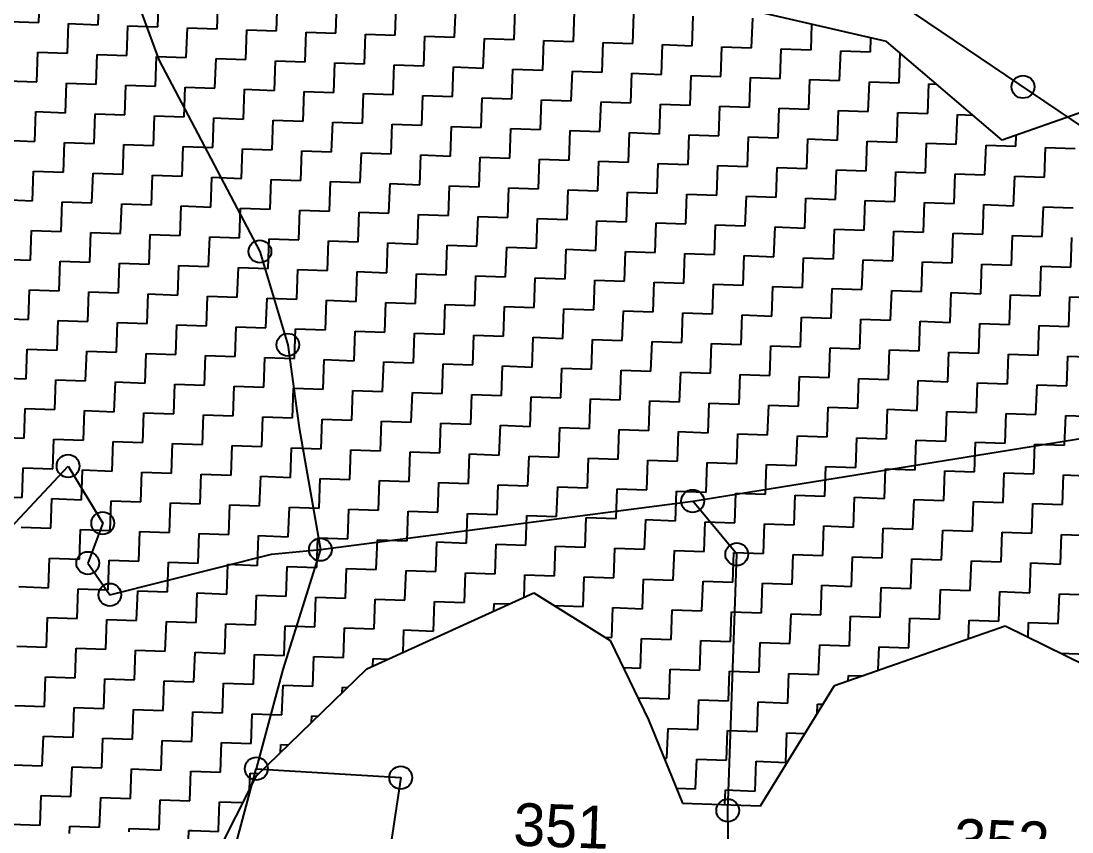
# Model space of a CAD drawing. Header units: metres. Extents: x 287345 to 291891, y 1993918 to 1999987.
# Drawn here: x 289796.9 to 290152.8, y 1997650.3 to 1997924.9 of the extents above; entities that cross this region are included whole.
import ezdxf
from ezdxf.enums import TextEntityAlignment as Align

# ---------------------------------------------------------------- set-up
doc = ezdxf.new("R2010")
doc.units = ezdxf.units.M
doc.header["$MEASUREMENT"] = 0
for name, color, linetype in [('POLY_HATCH', 12, 'Continuous'), ('POLY_PARCEL', 6, 'Continuous'), ('TEXT_PARCEL', 7, 'Continuous')]:
    doc.layers.add(name, color=color, linetype=linetype)
doc.styles.add('TEXT_MAP', font='')
doc.styles.get('TEXT_MAP').set_extended_font_data('Kruti Dev 050')

msp = doc.modelspace()

# ---------------------------------------------------------------- linework, layer by layer
for centre in [(290136.17, 1997902.63), (289877.81, 1997846.87), (289887.26, 1997815.27), (289812.86, 1997774.22), (290024.34, 1997762.34), (289824.59, 1997754.86), (289898.3, 1997745.9), (290039.27, 1997744.32), (289819.54, 1997741.33), (289827, 1997730.62), (289876.6, 1997671.71), (289925.5, 1997668.67), (290036.2, 1997657.57)]:
    msp.add_circle(centre, 3.85)
at = {"layer": 'POLY_HATCH', "linetype": 'Continuous'}
for p, q in [((289802.98, 1997924.4), (289803.34, 1997934.45)), ((289823.09, 1997923.69), (289823.45, 1997933.74)), ((289843.2, 1997922.98), (289843.56, 1997933.03)), ((289863.31, 1997922.26), (289863.66, 1997932.32)), ((289883.42, 1997921.55), (289883.77, 1997931.61)), ((289903.53, 1997920.84), (289903.88, 1997930.9)), ((289923.64, 1997920.13), (289923.99, 1997930.18)), ((289943.74, 1997919.42), (289944.1, 1997929.47)), ((289963.85, 1997918.71), (289964.21, 1997928.76)), ((289983.96, 1997917.99), (289984.32, 1997928.05)), ((290004.07, 1997917.28), (290004.43, 1997927.34)), ((289792.93, 1997924.75), (289802.98, 1997924.4)), ((289812.68, 1997913.99), (289813.04, 1997924.04)), ((289813.04, 1997924.04), (289823.09, 1997923.69)), ((290024.18, 1997916.57), (290024.54, 1997926.63)), ((290044.29, 1997915.86), (290044.65, 1997925.91)), ((290064.4, 1997915.15), (290064.7, 1997923.77)), ((289832.79, 1997913.28), (289833.15, 1997923.33)), ((289833.15, 1997923.33), (289843.2, 1997922.98)), ((289852.9, 1997912.57), (289853.25, 1997922.62)), ((289853.25, 1997922.62), (289863.31, 1997922.26)), ((289873.01, 1997911.85), (289873.36, 1997921.91)), ((289873.36, 1997921.91), (289883.42, 1997921.55)), ((289893.12, 1997911.14), (289893.47, 1997921.2)), ((289893.47, 1997921.2), (289903.53, 1997920.84)), ((289913.23, 1997910.43), (289913.58, 1997920.49)), ((289913.58, 1997920.49), (289923.64, 1997920.13)), ((289933.33, 1997909.72), (289933.69, 1997919.77)), ((289933.69, 1997919.77), (289943.74, 1997919.42)), ((289953.44, 1997909.01), (289953.8, 1997919.06)), ((289953.8, 1997919.06), (289963.85, 1997918.71)), ((289973.55, 1997908.3), (289973.91, 1997918.35)), ((289973.91, 1997918.35), (289983.96, 1997917.99)), ((289993.66, 1997907.58), (289994.02, 1997917.64)), ((289994.02, 1997917.64), (290004.07, 1997917.28)), ((290013.77, 1997906.87), (290014.13, 1997916.93)), ((290014.13, 1997916.93), (290024.18, 1997916.57)), ((290084.51, 1997914.44), (290084.68, 1997919.17)), ((289802.27, 1997904.29), (289802.63, 1997914.34)), ((289802.63, 1997914.34), (289812.68, 1997913.99)), ((289822.38, 1997903.58), (289822.74, 1997913.63)), ((289822.74, 1997913.63), (289832.79, 1997913.28)), ((289842.49, 1997902.87), (289842.84, 1997912.92)), ((289842.84, 1997912.92), (289852.9, 1997912.57)), ((290033.88, 1997906.16), (290034.24, 1997916.22)), ((290034.24, 1997916.22), (290044.29, 1997915.86)), ((290053.99, 1997905.45), (290054.34, 1997915.5)), ((290054.34, 1997915.5), (290064.4, 1997915.15)), ((290074.1, 1997904.74), (290074.45, 1997914.79)), ((290074.45, 1997914.79), (290084.51, 1997914.44)), ((290094.21, 1997904.03), (290094.56, 1997914.06)), ((289862.6, 1997902.16), (289862.95, 1997912.21)), ((289862.95, 1997912.21), (289873.01, 1997911.85)), ((289882.71, 1997901.44), (289883.06, 1997911.5)), ((289883.06, 1997911.5), (289893.12, 1997911.14)), ((289902.82, 1997900.73), (289903.17, 1997910.79)), ((289903.17, 1997910.79), (289913.23, 1997910.43)), ((289922.92, 1997900.02), (289923.28, 1997910.07)), ((289923.28, 1997910.07), (289933.33, 1997909.72)), ((289943.03, 1997899.31), (289943.39, 1997909.36)), ((289943.39, 1997909.36), (289953.44, 1997909.01)), ((289963.14, 1997898.6), (289963.5, 1997908.65)), ((289963.5, 1997908.65), (289973.55, 1997908.3)), ((289983.25, 1997897.89), (289983.61, 1997907.94)), ((289983.61, 1997907.94), (289993.66, 1997907.58)), ((290003.36, 1997897.17), (290003.72, 1997907.23)), ((290003.72, 1997907.23), (290013.77, 1997906.87)), ((290023.47, 1997896.46), (290023.83, 1997906.52)), ((290023.83, 1997906.52), (290033.88, 1997906.16)), ((290043.58, 1997895.75), (290043.93, 1997905.81)), ((290043.93, 1997905.81), (290053.99, 1997905.45)), ((289792.22, 1997904.65), (289802.27, 1997904.29)), ((289811.97, 1997893.88), (289812.33, 1997903.93)), ((289812.33, 1997903.93), (289822.38, 1997903.58)), ((289832.08, 1997893.17), (289832.43, 1997903.22)), ((289832.43, 1997903.22), (289842.49, 1997902.87)), ((289852.19, 1997892.46), (289852.54, 1997902.51)), ((289852.54, 1997902.51), (289862.6, 1997902.16)), ((290063.69, 1997895.04), (290064.04, 1997905.09)), ((290064.04, 1997905.09), (290074.1, 1997904.74)), ((290083.8, 1997894.33), (290084.15, 1997904.38)), ((290084.15, 1997904.38), (290094.21, 1997904.03)), ((290103.91, 1997893.62), (290104.26, 1997903.67)), ((290104.26, 1997903.67), (290106.87, 1997903.58)), ((289872.3, 1997891.74), (289872.65, 1997901.8)), ((289872.65, 1997901.8), (289882.71, 1997901.44)), ((289892.41, 1997891.03), (289892.76, 1997901.09)), ((289892.76, 1997901.09), (289902.82, 1997900.73)), ((289912.51, 1997890.32), (289912.87, 1997900.38)), ((289912.87, 1997900.38), (289922.92, 1997900.02)), ((289932.62, 1997889.61), (289932.98, 1997899.66)), ((289932.98, 1997899.66), (289943.03, 1997899.31)), ((289952.73, 1997888.9), (289953.09, 1997898.95)), ((289953.09, 1997898.95), (289963.14, 1997898.6)), ((289972.84, 1997888.19), (289973.2, 1997898.24)), ((289973.2, 1997898.24), (289983.25, 1997897.89)), ((289992.95, 1997887.48), (289993.31, 1997897.53)), ((289993.31, 1997897.53), (290003.36, 1997897.17)), ((290013.06, 1997886.76), (290013.41, 1997896.82)), ((290013.41, 1997896.82), (290023.47, 1997896.46)), ((290033.17, 1997886.05), (290033.52, 1997896.11)), ((290033.52, 1997896.11), (290043.58, 1997895.75)), ((290053.28, 1997885.34), (290053.63, 1997895.4)), ((290053.63, 1997895.4), (290063.69, 1997895.04)), ((289801.56, 1997884.18), (289801.91, 1997894.24)), ((289801.91, 1997894.24), (289811.97, 1997893.88)), ((289821.67, 1997883.47), (289822.02, 1997893.52)), ((289822.02, 1997893.52), (289832.08, 1997893.17)), ((289841.78, 1997882.76), (289842.13, 1997892.81)), ((289842.13, 1997892.81), (289852.19, 1997892.46)), ((289861.89, 1997882.05), (289862.24, 1997892.1)), ((289862.24, 1997892.1), (289872.3, 1997891.74)), ((289881.99, 1997881.33), (289882.35, 1997891.39)), ((289882.35, 1997891.39), (289892.41, 1997891.03)), ((290073.39, 1997884.63), (290073.74, 1997894.68)), ((290073.74, 1997894.68), (290083.8, 1997894.33)), ((290093.49, 1997883.92), (290093.85, 1997893.97)), ((290093.85, 1997893.97), (290103.91, 1997893.62)), ((290113.6, 1997883.21), (290113.96, 1997893.26)), ((290113.96, 1997893.26), (290119.2, 1997893.08)), ((289902.1, 1997880.62), (289902.46, 1997890.68)), ((289902.46, 1997890.68), (289912.51, 1997890.32)), ((289922.21, 1997879.91), (289922.57, 1997889.97)), ((289922.57, 1997889.97), (289932.62, 1997889.61)), ((289942.32, 1997879.2), (289942.68, 1997889.25)), ((289942.68, 1997889.25), (289952.73, 1997888.9)), ((289962.43, 1997878.49), (289962.79, 1997888.54)), ((289962.79, 1997888.54), (289972.84, 1997888.19)), ((289982.54, 1997877.78), (289982.9, 1997887.83)), ((289982.9, 1997887.83), (289992.95, 1997887.48)), ((289791.5, 1997884.54), (289801.56, 1997884.18)), ((290002.65, 1997877.07), (290003, 1997887.12)), ((290003, 1997887.12), (290013.06, 1997886.76)), ((290022.76, 1997876.35), (290023.11, 1997886.41)), ((290023.11, 1997886.41), (290033.17, 1997886.05)), ((290042.87, 1997875.64), (290043.22, 1997885.7)), ((290043.22, 1997885.7), (290053.28, 1997885.34)), ((290062.98, 1997874.93), (290063.33, 1997884.98)), ((290063.33, 1997884.98), (290073.39, 1997884.63)), ((290083.08, 1997874.22), (290083.44, 1997884.27)), ((290083.44, 1997884.27), (290093.49, 1997883.92)), ((290133.71, 1997882.49), (290133.85, 1997886.24)), ((289811.26, 1997873.77), (289811.61, 1997883.83)), ((289811.61, 1997883.83), (289821.67, 1997883.47)), ((289831.37, 1997873.06), (289831.72, 1997883.11)), ((289831.72, 1997883.11), (289841.78, 1997882.76)), ((289851.48, 1997872.35), (289851.83, 1997882.4)), ((289851.83, 1997882.4), (289861.89, 1997882.05)), ((289871.58, 1997871.64), (289871.94, 1997881.69)), ((289871.94, 1997881.69), (289881.99, 1997881.33)), ((289891.69, 1997870.92), (289892.05, 1997880.98)), ((289892.05, 1997880.98), (289902.1, 1997880.62)), ((290103.19, 1997873.51), (290103.55, 1997883.56)), ((290103.55, 1997883.56), (290113.6, 1997883.21)), ((290123.3, 1997872.8), (290123.66, 1997882.85)), ((290123.66, 1997882.85), (290133.71, 1997882.49)), ((290143.41, 1997872.08), (290143.77, 1997882.14)), ((290143.77, 1997882.14), (290153.82, 1997881.78)), ((289911.8, 1997870.21), (289912.16, 1997880.27)), ((289912.16, 1997880.27), (289922.21, 1997879.91)), ((289931.91, 1997869.5), (289932.27, 1997879.56)), ((289932.27, 1997879.56), (289942.32, 1997879.2)), ((289952.02, 1997868.79), (289952.38, 1997878.84)), ((289952.38, 1997878.84), (289962.43, 1997878.49)), ((289972.13, 1997868.08), (289972.49, 1997878.13)), ((289972.49, 1997878.13), (289982.54, 1997877.78)), ((289992.24, 1997867.37), (289992.59, 1997877.42)), ((289992.59, 1997877.42), (290002.65, 1997877.07)), ((289800.85, 1997864.07), (289801.2, 1997874.13)), ((289801.2, 1997874.13), (289811.26, 1997873.77)), ((290012.35, 1997866.65), (290012.7, 1997876.71)), ((290012.7, 1997876.71), (290022.76, 1997876.35)), ((290032.46, 1997865.94), (290032.81, 1997876)), ((290032.81, 1997876), (290042.87, 1997875.64)), ((290052.57, 1997865.23), (290052.92, 1997875.29)), ((290052.92, 1997875.29), (290062.98, 1997874.93)), ((290072.67, 1997864.52), (290073.03, 1997874.57)), ((290073.03, 1997874.57), (290083.08, 1997874.22)), ((290092.78, 1997863.81), (290093.14, 1997873.86)), ((290093.14, 1997873.86), (290103.19, 1997873.51)), ((289820.96, 1997863.36), (289821.31, 1997873.41)), ((289821.31, 1997873.41), (289831.37, 1997873.06)), ((289841.07, 1997862.65), (289841.42, 1997872.7)), ((289841.42, 1997872.7), (289851.48, 1997872.35)), ((289861.17, 1997861.94), (289861.53, 1997871.99)), ((289861.53, 1997871.99), (289871.58, 1997871.64)), ((289881.28, 1997861.23), (289881.64, 1997871.28)), ((289881.64, 1997871.28), (289891.69, 1997870.92)), ((289901.39, 1997860.51), (289901.75, 1997870.57)), ((289901.75, 1997870.57), (289911.8, 1997870.21)), ((290112.89, 1997863.1), (290113.25, 1997873.15)), ((290113.25, 1997873.15), (290123.3, 1997872.8)), ((290133, 1997862.39), (290133.36, 1997872.44)), ((290133.36, 1997872.44), (290143.41, 1997872.08)), ((289921.5, 1997859.8), (289921.86, 1997869.86)), ((289921.86, 1997869.86), (289931.91, 1997869.5)), ((289941.61, 1997859.09), (289941.97, 1997869.15)), ((289941.97, 1997869.15), (289952.02, 1997868.79)), ((289961.72, 1997858.38), (289962.08, 1997868.43)), ((289962.08, 1997868.43), (289972.13, 1997868.08)), ((289981.83, 1997857.67), (289982.18, 1997867.72)), ((289982.18, 1997867.72), (289992.24, 1997867.37)), ((290001.94, 1997856.96), (290002.29, 1997867.01)), ((290002.29, 1997867.01), (290012.35, 1997866.65)), ((289790.79, 1997864.43), (289800.85, 1997864.07)), ((289810.55, 1997853.66), (289810.9, 1997863.72)), ((289810.9, 1997863.72), (289820.96, 1997863.36)), ((289830.66, 1997852.95), (289831.01, 1997863)), ((289831.01, 1997863), (289841.07, 1997862.65)), ((290022.05, 1997856.24), (290022.4, 1997866.3)), ((290022.4, 1997866.3), (290032.46, 1997865.94)), ((290042.16, 1997855.53), (290042.51, 1997865.59)), ((290042.51, 1997865.59), (290052.57, 1997865.23)), ((290062.26, 1997854.82), (290062.62, 1997864.88)), ((290062.62, 1997864.88), (290072.67, 1997864.52)), ((290082.37, 1997854.11), (290082.73, 1997864.16)), ((290082.73, 1997864.16), (290092.78, 1997863.81)), ((290102.48, 1997853.4), (290102.84, 1997863.45)), ((290102.84, 1997863.45), (290112.89, 1997863.1)), ((289850.76, 1997852.24), (289851.12, 1997862.29)), ((289851.12, 1997862.29), (289861.17, 1997861.94)), ((289870.87, 1997851.53), (289871.23, 1997861.58)), ((289871.23, 1997861.58), (289881.28, 1997861.23)), ((289890.98, 1997850.82), (289891.34, 1997860.87)), ((289891.34, 1997860.87), (289901.39, 1997860.51)), ((289911.09, 1997850.1), (289911.45, 1997860.16)), ((289911.45, 1997860.16), (289921.5, 1997859.8)), ((289931.2, 1997849.39), (289931.56, 1997859.45)), ((289931.56, 1997859.45), (289941.61, 1997859.09)), ((290122.59, 1997852.69), (290122.95, 1997862.74)), ((290122.95, 1997862.74), (290133, 1997862.39)), ((290142.7, 1997851.98), (290143.06, 1997862.03)), ((290143.06, 1997862.03), (290153.11, 1997861.67)), ((289951.31, 1997848.68), (289951.66, 1997858.74)), ((289951.66, 1997858.74), (289961.72, 1997858.38)), ((289971.42, 1997847.97), (289971.77, 1997858.02)), ((289971.77, 1997858.02), (289981.83, 1997857.67)), ((289991.53, 1997847.26), (289991.88, 1997857.31)), ((289991.88, 1997857.31), (290001.94, 1997856.96)), ((290011.64, 1997846.55), (290011.99, 1997856.6)), ((290011.99, 1997856.6), (290022.05, 1997856.24)), ((290031.74, 1997845.83), (290032.1, 1997855.89)), ((290032.1, 1997855.89), (290042.16, 1997855.53)), ((289800.14, 1997843.96), (289800.49, 1997854.02)), ((289800.49, 1997854.02), (289810.55, 1997853.66)), ((289820.24, 1997843.25), (289820.6, 1997853.31)), ((289820.6, 1997853.31), (289830.66, 1997852.95)), ((289840.35, 1997842.54), (289840.71, 1997852.59)), ((289840.71, 1997852.59), (289850.76, 1997852.24)), ((290051.85, 1997845.12), (290052.21, 1997855.18)), ((290052.21, 1997855.18), (290062.26, 1997854.82)), ((290071.96, 1997844.41), (290072.32, 1997854.47)), ((290072.32, 1997854.47), (290082.37, 1997854.11)), ((290092.07, 1997843.7), (290092.43, 1997853.75)), ((290092.43, 1997853.75), (290102.48, 1997853.4)), ((290112.18, 1997842.99), (290112.54, 1997853.04)), ((290112.54, 1997853.04), (290122.59, 1997852.69)), ((290132.29, 1997842.28), (290132.65, 1997852.33)), ((290132.65, 1997852.33), (290142.7, 1997851.98)), ((289860.46, 1997841.83), (289860.82, 1997851.88)), ((289860.82, 1997851.88), (289870.87, 1997851.53)), ((289880.57, 1997841.12), (289880.93, 1997851.17)), ((289880.93, 1997851.17), (289890.98, 1997850.82)), ((289900.68, 1997840.41), (289901.04, 1997850.46)), ((289901.04, 1997850.46), (289911.09, 1997850.1)), ((289920.79, 1997839.69), (289921.15, 1997849.75)), ((289921.15, 1997849.75), (289931.2, 1997849.39)), ((289940.9, 1997838.98), (289941.25, 1997849.04)), ((289941.25, 1997849.04), (289951.31, 1997848.68)), ((290152.4, 1997841.56), (290152.75, 1997851.62)), ((289961.01, 1997838.27), (289961.36, 1997848.32)), ((289961.36, 1997848.32), (289971.42, 1997847.97)), ((289981.12, 1997837.56), (289981.47, 1997847.61)), ((289981.47, 1997847.61), (289991.53, 1997847.26)), ((290001.23, 1997836.85), (290001.58, 1997846.9)), ((290001.58, 1997846.9), (290011.64, 1997846.55)), ((290021.33, 1997836.14), (290021.69, 1997846.19)), ((290021.69, 1997846.19), (290031.74, 1997845.83)), ((290041.44, 1997835.42), (290041.8, 1997845.48)), ((290041.8, 1997845.48), (290051.85, 1997845.12)), ((289790.08, 1997844.32), (289800.14, 1997843.96)), ((289809.83, 1997833.55), (289810.19, 1997843.61)), ((289810.19, 1997843.61), (289820.24, 1997843.25)), ((289829.94, 1997832.84), (289830.3, 1997842.9)), ((289830.3, 1997842.9), (289840.35, 1997842.54)), ((289850.05, 1997832.13), (289850.41, 1997842.18)), ((289850.41, 1997842.18), (289860.46, 1997841.83)), ((290061.55, 1997834.71), (290061.91, 1997844.77)), ((290061.91, 1997844.77), (290071.96, 1997844.41)), ((290081.66, 1997834), (290082.02, 1997844.06)), ((290082.02, 1997844.06), (290092.07, 1997843.7)), ((290101.77, 1997833.29), (290102.13, 1997843.34)), ((290102.13, 1997843.34), (290112.18, 1997842.99)), ((290121.88, 1997832.58), (290122.24, 1997842.63)), ((290122.24, 1997842.63), (290132.29, 1997842.28)), ((290141.99, 1997831.87), (290142.34, 1997841.92)), ((290142.34, 1997841.92), (290152.4, 1997841.56)), ((289870.16, 1997831.42), (289870.52, 1997841.47)), ((289870.52, 1997841.47), (289880.57, 1997841.12)), ((289890.27, 1997830.71), (289890.63, 1997840.76)), ((289890.63, 1997840.76), (289900.68, 1997840.41)), ((289910.38, 1997829.99), (289910.74, 1997840.05)), ((289910.74, 1997840.05), (289920.79, 1997839.69)), ((289930.49, 1997829.28), (289930.84, 1997839.34)), ((289930.84, 1997839.34), (289940.9, 1997838.98)), ((289950.6, 1997828.57), (289950.95, 1997838.63)), ((289950.95, 1997838.63), (289961.01, 1997838.27)), ((289970.71, 1997827.86), (289971.06, 1997837.91)), ((289971.06, 1997837.91), (289981.12, 1997837.56)), ((289990.82, 1997827.15), (289991.17, 1997837.2)), ((289991.17, 1997837.2), (290001.23, 1997836.85)), ((290010.92, 1997826.44), (290011.28, 1997836.49)), ((290011.28, 1997836.49), (290021.33, 1997836.14)), ((290031.03, 1997825.73), (290031.39, 1997835.78)), ((290031.39, 1997835.78), (290041.44, 1997835.42)), ((290051.14, 1997825.01), (290051.5, 1997835.07)), ((290051.5, 1997835.07), (290061.55, 1997834.71)), ((289799.42, 1997823.85), (289799.78, 1997833.91)), ((289799.78, 1997833.91), (289809.83, 1997833.55)), ((289819.53, 1997823.14), (289819.89, 1997833.2)), ((289819.89, 1997833.2), (289829.94, 1997832.84)), ((289839.64, 1997822.43), (289840, 1997832.49)), ((289840, 1997832.49), (289850.05, 1997832.13)), ((289859.75, 1997821.72), (289860.11, 1997831.77)), ((289860.11, 1997831.77), (289870.16, 1997831.42)), ((289879.86, 1997821.01), (289880.22, 1997831.06)), ((289880.22, 1997831.06), (289890.27, 1997830.71)), ((290071.25, 1997824.3), (290071.61, 1997834.36)), ((290071.61, 1997834.36), (290081.66, 1997834)), ((290091.36, 1997823.59), (290091.72, 1997833.65)), ((290091.72, 1997833.65), (290101.77, 1997833.29)), ((290111.47, 1997822.88), (290111.83, 1997832.93)), ((290111.83, 1997832.93), (290121.88, 1997832.58)), ((290131.58, 1997822.17), (290131.93, 1997832.22)), ((290131.93, 1997832.22), (290141.99, 1997831.87)), ((290151.69, 1997821.46), (290152.04, 1997831.51)), ((290152.04, 1997831.51), (290162.1, 1997831.15)), ((289899.97, 1997820.3), (289900.32, 1997830.35)), ((289900.32, 1997830.35), (289910.38, 1997829.99)), ((289920.08, 1997819.58), (289920.43, 1997829.64)), ((289920.43, 1997829.64), (289930.49, 1997829.28)), ((289940.19, 1997818.87), (289940.54, 1997828.93)), ((289940.54, 1997828.93), (289950.6, 1997828.57)), ((289960.3, 1997818.16), (289960.65, 1997828.22)), ((289960.65, 1997828.22), (289970.71, 1997827.86)), ((289980.41, 1997817.45), (289980.76, 1997827.5)), ((289980.76, 1997827.5), (289990.82, 1997827.15)), ((289789.37, 1997824.21), (289799.42, 1997823.85)), ((290000.51, 1997816.74), (290000.87, 1997826.79)), ((290000.87, 1997826.79), (290010.92, 1997826.44)), ((290020.62, 1997816.03), (290020.98, 1997826.08)), ((290020.98, 1997826.08), (290031.03, 1997825.73)), ((290040.73, 1997815.32), (290041.09, 1997825.37)), ((290041.09, 1997825.37), (290051.14, 1997825.01)), ((290060.84, 1997814.6), (290061.2, 1997824.66)), ((290061.2, 1997824.66), (290071.25, 1997824.3)), ((290080.95, 1997813.89), (290081.31, 1997823.95)), ((290081.31, 1997823.95), (290091.36, 1997823.59)), ((289809.12, 1997813.44), (289809.48, 1997823.5)), ((289809.48, 1997823.5), (289819.53, 1997823.14)), ((289829.23, 1997812.73), (289829.59, 1997822.79)), ((289829.59, 1997822.79), (289839.64, 1997822.43)), ((289849.34, 1997812.02), (289849.7, 1997822.08)), ((289849.7, 1997822.08), (289859.75, 1997821.72)), ((289869.45, 1997811.31), (289869.81, 1997821.36)), ((289869.81, 1997821.36), (289879.86, 1997821.01)), ((289889.56, 1997810.6), (289889.91, 1997820.65)), ((289889.91, 1997820.65), (289899.97, 1997820.3)), ((290101.06, 1997813.18), (290101.41, 1997823.23)), ((290101.41, 1997823.23), (290111.47, 1997822.88)), ((290121.17, 1997812.47), (290121.52, 1997822.52)), ((290121.52, 1997822.52), (290131.58, 1997822.17)), ((290141.28, 1997811.76), (290141.63, 1997821.81)), ((290141.63, 1997821.81), (290151.69, 1997821.46)), ((289909.67, 1997809.89), (289910.02, 1997819.94)), ((289910.02, 1997819.94), (289920.08, 1997819.58)), ((289929.78, 1997809.17), (289930.13, 1997819.23)), ((289930.13, 1997819.23), (289940.19, 1997818.87)), ((289949.89, 1997808.46), (289950.24, 1997818.52)), ((289950.24, 1997818.52), (289960.3, 1997818.16)), ((289969.99, 1997807.75), (289970.35, 1997817.81)), ((289970.35, 1997817.81), (289980.41, 1997817.45)), ((289990.1, 1997807.04), (289990.46, 1997817.09)), ((289990.46, 1997817.09), (290000.51, 1997816.74)), ((289798.71, 1997803.74), (289799.07, 1997813.8)), ((289799.07, 1997813.8), (289809.12, 1997813.44)), ((290010.21, 1997806.33), (290010.57, 1997816.38)), ((290010.57, 1997816.38), (290020.62, 1997816.03)), ((290030.32, 1997805.62), (290030.68, 1997815.67)), ((290030.68, 1997815.67), (290040.73, 1997815.32)), ((290050.43, 1997804.9), (290050.79, 1997814.96)), ((290050.79, 1997814.96), (290060.84, 1997814.6)), ((290070.54, 1997804.19), (290070.9, 1997814.25)), ((290070.9, 1997814.25), (290080.95, 1997813.89)), ((290090.65, 1997803.48), (290091, 1997813.54)), ((290091, 1997813.54), (290101.06, 1997813.18)), ((289818.82, 1997803.03), (289819.18, 1997813.09)), ((289819.18, 1997813.09), (289829.23, 1997812.73)), ((289838.93, 1997802.32), (289839.29, 1997812.38)), ((289839.29, 1997812.38), (289849.34, 1997812.02)), ((289859.04, 1997801.61), (289859.4, 1997811.66)), ((289859.4, 1997811.66), (289869.45, 1997811.31)), ((289879.15, 1997800.9), (289879.5, 1997810.95)), ((289879.5, 1997810.95), (289889.56, 1997810.6)), ((289899.26, 1997800.19), (289899.61, 1997810.24)), ((289899.61, 1997810.24), (289909.67, 1997809.89)), ((290110.76, 1997802.77), (290111.11, 1997812.82)), ((290111.11, 1997812.82), (290121.17, 1997812.47)), ((290130.87, 1997802.06), (290131.22, 1997812.11)), ((290131.22, 1997812.11), (290141.28, 1997811.76)), ((290150.98, 1997801.35), (290151.33, 1997811.4)), ((290151.33, 1997811.4), (290161.39, 1997811.05)), ((289919.37, 1997799.48), (289919.72, 1997809.53)), ((289919.72, 1997809.53), (289929.78, 1997809.17)), ((289939.48, 1997798.76), (289939.83, 1997808.82)), ((289939.83, 1997808.82), (289949.89, 1997808.46)), ((289959.58, 1997798.05), (289959.94, 1997808.11)), ((289959.94, 1997808.11), (289969.99, 1997807.75)), ((289979.69, 1997797.34), (289980.05, 1997807.4)), ((289980.05, 1997807.4), (289990.1, 1997807.04)), ((289999.8, 1997796.63), (290000.16, 1997806.68)), ((290000.16, 1997806.68), (290010.21, 1997806.33)), ((289788.66, 1997804.1), (289798.71, 1997803.74)), ((289808.41, 1997793.33), (289808.77, 1997803.39)), ((289808.77, 1997803.39), (289818.82, 1997803.03)), ((289828.52, 1997792.62), (289828.88, 1997802.68)), ((289828.88, 1997802.68), (289838.93, 1997802.32)), ((290019.91, 1997795.92), (290020.27, 1997805.97)), ((290020.27, 1997805.97), (290030.32, 1997805.62)), ((290040.02, 1997795.21), (290040.38, 1997805.26)), ((290040.38, 1997805.26), (290050.43, 1997804.9)), ((290060.13, 1997794.49), (290060.49, 1997804.55)), ((290060.49, 1997804.55), (290070.54, 1997804.19)), ((290080.24, 1997793.78), (290080.59, 1997803.84)), ((290080.59, 1997803.84), (290090.65, 1997803.48)), ((290100.35, 1997793.07), (290100.7, 1997803.13)), ((290100.7, 1997803.13), (290110.76, 1997802.77)), ((289848.63, 1997791.91), (289848.99, 1997801.97)), ((289848.99, 1997801.97), (289859.04, 1997801.61)), ((289868.74, 1997791.2), (289869.09, 1997801.25)), ((289869.09, 1997801.25), (289879.15, 1997800.9)), ((289888.85, 1997790.49), (289889.2, 1997800.54)), ((289889.2, 1997800.54), (289899.26, 1997800.19)), ((289908.96, 1997789.78), (289909.31, 1997799.83)), ((289909.31, 1997799.83), (289919.37, 1997799.48)), ((289929.07, 1997789.07), (289929.42, 1997799.12)), ((289929.42, 1997799.12), (289939.48, 1997798.76)), ((290120.46, 1997792.36), (290120.81, 1997802.41)), ((290120.81, 1997802.41), (290130.87, 1997802.06)), ((290140.57, 1997791.65), (290140.92, 1997801.7)), ((290140.92, 1997801.7), (290150.98, 1997801.35)), ((289949.17, 1997788.35), (289949.53, 1997798.41)), ((289949.53, 1997798.41), (289959.58, 1997798.05)), ((289969.28, 1997787.64), (289969.64, 1997797.7)), ((289969.64, 1997797.7), (289979.69, 1997797.34)), ((289989.39, 1997786.93), (289989.75, 1997796.99)), ((289989.75, 1997796.99), (289999.8, 1997796.63)), ((290009.5, 1997786.22), (290009.86, 1997796.27)), ((290009.86, 1997796.27), (290019.91, 1997795.92)), ((290029.61, 1997785.51), (290029.97, 1997795.56)), ((290029.97, 1997795.56), (290040.02, 1997795.21)), ((289798, 1997783.64), (289798.36, 1997793.69)), ((289798.36, 1997793.69), (289808.41, 1997793.33)), ((289818.11, 1997782.92), (289818.47, 1997792.98)), ((289818.47, 1997792.98), (289828.52, 1997792.62)), ((289838.22, 1997782.21), (289838.57, 1997792.27)), ((289838.57, 1997792.27), (289848.63, 1997791.91)), ((290049.72, 1997784.8), (290050.07, 1997794.85)), ((290050.07, 1997794.85), (290060.13, 1997794.49)), ((290069.83, 1997784.08), (290070.18, 1997794.14)), ((290070.18, 1997794.14), (290080.24, 1997793.78)), ((290089.94, 1997783.37), (290090.29, 1997793.43)), ((290090.29, 1997793.43), (290100.35, 1997793.07)), ((290110.05, 1997782.66), (290110.4, 1997792.72)), ((290110.4, 1997792.72), (290120.46, 1997792.36)), ((290130.16, 1997781.95), (290130.51, 1997792)), ((290130.51, 1997792), (290140.57, 1997791.65)), ((289858.33, 1997781.5), (289858.68, 1997791.56)), ((289858.68, 1997791.56), (289868.74, 1997791.2)), ((289878.44, 1997780.79), (289878.79, 1997790.84)), ((289878.79, 1997790.84), (289888.85, 1997790.49)), ((289898.55, 1997780.08), (289898.9, 1997790.13)), ((289898.9, 1997790.13), (289908.96, 1997789.78)), ((289918.65, 1997779.37), (289919.01, 1997789.42)), ((289919.01, 1997789.42), (289929.07, 1997789.07)), ((289938.76, 1997778.65), (289939.12, 1997788.71)), ((289939.12, 1997788.71), (289949.17, 1997788.35)), ((290150.26, 1997781.24), (290150.62, 1997791.29)), ((290150.62, 1997791.29), (290160.67, 1997790.94)), ((289958.87, 1997777.94), (289959.23, 1997788)), ((289959.23, 1997788), (289969.28, 1997787.64)), ((289978.98, 1997777.23), (289979.34, 1997787.29)), ((289979.34, 1997787.29), (289989.39, 1997786.93)), ((289999.09, 1997776.52), (289999.45, 1997786.57)), ((289999.45, 1997786.57), (290009.5, 1997786.22)), ((290019.2, 1997775.81), (290019.56, 1997785.86)), ((290019.56, 1997785.86), (290029.61, 1997785.51)), ((290039.31, 1997775.1), (290039.66, 1997785.15)), ((290039.66, 1997785.15), (290049.72, 1997784.8)), ((289787.95, 1997783.99), (289798, 1997783.64)), ((289807.7, 1997773.23), (289808.06, 1997783.28)), ((289808.06, 1997783.28), (289818.11, 1997782.92)), ((289827.81, 1997772.51), (289828.16, 1997782.57)), ((289828.16, 1997782.57), (289838.22, 1997782.21)), ((289847.92, 1997771.8), (289848.27, 1997781.86)), ((289848.27, 1997781.86), (289858.33, 1997781.5)), ((289868.03, 1997771.09), (289868.38, 1997781.15)), ((289868.38, 1997781.15), (289878.44, 1997780.79)), ((290059.42, 1997774.39), (290059.77, 1997784.44)), ((290059.77, 1997784.44), (290069.83, 1997784.08)), ((290079.53, 1997773.67), (290079.88, 1997783.73)), ((290079.88, 1997783.73), (290089.94, 1997783.37)), ((290099.64, 1997772.96), (290099.99, 1997783.02)), ((290099.99, 1997783.02), (290110.05, 1997782.66)), ((290119.74, 1997772.25), (290120.1, 1997782.31)), ((290120.1, 1997782.31), (290130.16, 1997781.95)), ((290139.85, 1997771.54), (290140.21, 1997781.59)), ((290140.21, 1997781.59), (290150.26, 1997781.24)), ((289888.14, 1997770.38), (289888.49, 1997780.43)), ((289888.49, 1997780.43), (289898.55, 1997780.08)), ((289908.24, 1997769.67), (289908.6, 1997779.72)), ((289908.6, 1997779.72), (289918.65, 1997779.37)), ((289928.35, 1997768.96), (289928.71, 1997779.01)), ((289928.71, 1997779.01), (289938.76, 1997778.65)), ((289948.46, 1997768.24), (289948.82, 1997778.3)), ((289948.82, 1997778.3), (289958.87, 1997777.94)), ((289968.57, 1997767.53), (289968.93, 1997777.59)), ((289968.93, 1997777.59), (289978.98, 1997777.23)), ((289988.68, 1997766.82), (289989.04, 1997776.88)), ((289989.04, 1997776.88), (289999.09, 1997776.52)), ((290008.79, 1997766.11), (290009.15, 1997776.16)), ((290009.15, 1997776.16), (290019.2, 1997775.81)), ((290028.9, 1997765.4), (290029.25, 1997775.45)), ((290029.25, 1997775.45), (290039.31, 1997775.1)), ((290049.01, 1997764.69), (290049.36, 1997774.74)), ((290049.36, 1997774.74), (290059.42, 1997774.39)), ((290069.12, 1997763.98), (290069.47, 1997774.03)), ((290069.47, 1997774.03), (290079.53, 1997773.67)), ((289797.29, 1997763.53), (289797.65, 1997773.58)), ((289797.65, 1997773.58), (289807.7, 1997773.23)), ((289817.4, 1997762.82), (289817.75, 1997772.87)), ((289817.75, 1997772.87), (289827.81, 1997772.51)), ((289837.51, 1997762.1), (289837.86, 1997772.16)), ((289837.86, 1997772.16), (289847.92, 1997771.8)), ((289857.62, 1997761.39), (289857.97, 1997771.45)), ((289857.97, 1997771.45), (289868.03, 1997771.09)), ((289877.73, 1997760.68), (289878.08, 1997770.74)), ((289878.08, 1997770.74), (289888.14, 1997770.38)), ((290089.23, 1997763.26), (290089.58, 1997773.32)), ((290089.58, 1997773.32), (290099.64, 1997772.96)), ((290109.33, 1997762.55), (290109.69, 1997772.61)), ((290109.69, 1997772.61), (290119.74, 1997772.25)), ((290129.44, 1997761.84), (290129.8, 1997771.89)), ((290129.8, 1997771.89), (290139.85, 1997771.54)), ((290149.55, 1997761.13), (290149.91, 1997771.18)), ((290149.91, 1997771.18), (290159.96, 1997770.83)), ((289897.83, 1997759.97), (289898.19, 1997770.02)), ((289898.19, 1997770.02), (289908.24, 1997769.67)), ((289917.94, 1997759.26), (289918.3, 1997769.31)), ((289918.3, 1997769.31), (289928.35, 1997768.96)), ((289938.05, 1997758.55), (289938.41, 1997768.6)), ((289938.41, 1997768.6), (289948.46, 1997768.24)), ((289958.16, 1997757.83), (289958.52, 1997767.89)), ((289958.52, 1997767.89), (289968.57, 1997767.53)), ((289978.27, 1997757.12), (289978.63, 1997767.18)), ((289978.63, 1997767.18), (289988.68, 1997766.82)), ((289787.23, 1997763.88), (289797.29, 1997763.53)), ((289998.38, 1997756.41), (289998.74, 1997766.47)), ((289998.74, 1997766.47), (290008.79, 1997766.11)), ((290018.49, 1997755.7), (290018.84, 1997765.75)), ((290018.84, 1997765.75), (290028.9, 1997765.4)), ((290038.6, 1997754.99), (290038.95, 1997765.04)), ((290038.95, 1997765.04), (290049.01, 1997764.69)), ((290058.71, 1997754.28), (290059.06, 1997764.33)), ((290059.06, 1997764.33), (290069.12, 1997763.98)), ((290078.82, 1997753.56), (290079.17, 1997763.62)), ((290079.17, 1997763.62), (290089.23, 1997763.26)), ((289806.99, 1997753.12), (289807.34, 1997763.17)), ((289807.34, 1997763.17), (289817.4, 1997762.82)), ((289827.1, 1997752.41), (289827.45, 1997762.46)), ((289827.45, 1997762.46), (289837.51, 1997762.1)), ((289847.21, 1997751.69), (289847.56, 1997761.75)), ((289847.56, 1997761.75), (289857.62, 1997761.39)), ((289867.32, 1997750.98), (289867.67, 1997761.04)), ((289867.67, 1997761.04), (289877.73, 1997760.68)), ((289887.42, 1997750.27), (289887.78, 1997760.32)), ((289887.78, 1997760.32), (289897.83, 1997759.97)), ((290098.92, 1997752.85), (290099.28, 1997762.91)), ((290099.28, 1997762.91), (290109.33, 1997762.55)), ((290119.03, 1997752.14), (290119.39, 1997762.2)), ((290119.39, 1997762.2), (290129.44, 1997761.84)), ((290139.14, 1997751.43), (290139.5, 1997761.48)), ((290139.5, 1997761.48), (290149.55, 1997761.13)), ((289907.53, 1997749.56), (289907.89, 1997759.61)), ((289907.89, 1997759.61), (289917.94, 1997759.26)), ((289927.64, 1997748.85), (289928, 1997758.9)), ((289928, 1997758.9), (289938.05, 1997758.55)), ((289947.75, 1997748.14), (289948.11, 1997758.19)), ((289948.11, 1997758.19), (289958.16, 1997757.83)), ((289967.86, 1997747.42), (289968.22, 1997757.48)), ((289968.22, 1997757.48), (289978.27, 1997757.12)), ((289987.97, 1997746.71), (289988.32, 1997756.77)), ((289988.32, 1997756.77), (289998.38, 1997756.41)), ((289796.93, 1997753.47), (289806.99, 1997753.12)), ((289816.69, 1997742.71), (289817.04, 1997752.76)), ((289817.04, 1997752.76), (289827.1, 1997752.41)), ((290008.08, 1997746), (290008.43, 1997756.06)), ((290008.43, 1997756.06), (290018.49, 1997755.7)), ((290028.19, 1997745.29), (290028.54, 1997755.34)), ((290028.54, 1997755.34), (290038.6, 1997754.99)), ((290048.3, 1997744.58), (290048.65, 1997754.63)), ((290048.65, 1997754.63), (290058.71, 1997754.28)), ((290068.4, 1997743.87), (290068.76, 1997753.92)), ((290068.76, 1997753.92), (290078.82, 1997753.56)), ((290088.51, 1997743.15), (290088.87, 1997753.21)), ((290088.87, 1997753.21), (290098.92, 1997752.85)), ((289836.8, 1997741.99), (289837.15, 1997752.05)), ((289837.15, 1997752.05), (289847.21, 1997751.69)), ((289856.9, 1997741.28), (289857.26, 1997751.34)), ((289857.26, 1997751.34), (289867.32, 1997750.98)), ((289877.01, 1997740.57), (289877.37, 1997750.63)), ((289877.37, 1997750.63), (289887.42, 1997750.27)), ((289897.12, 1997739.86), (289897.48, 1997749.91)), ((289897.48, 1997749.91), (289907.53, 1997749.56)), ((289917.23, 1997739.15), (289917.59, 1997749.2)), ((289917.59, 1997749.2), (289927.64, 1997748.85)), ((290108.62, 1997742.44), (290108.98, 1997752.5)), ((290108.98, 1997752.5), (290119.03, 1997752.14)), ((290128.73, 1997741.73), (290129.09, 1997751.79)), ((290129.09, 1997751.79), (290139.14, 1997751.43)), ((290148.84, 1997741.02), (290149.2, 1997751.07)), ((290149.2, 1997751.07), (290159.25, 1997750.72)), ((289937.34, 1997738.44), (289937.7, 1997748.49)), ((289937.7, 1997748.49), (289947.75, 1997748.14)), ((289957.45, 1997737.73), (289957.81, 1997747.78)), ((289957.81, 1997747.78), (289967.86, 1997747.42)), ((289977.56, 1997737.01), (289977.91, 1997747.07)), ((289977.91, 1997747.07), (289987.97, 1997746.71)), ((289997.67, 1997736.3), (289998.02, 1997746.36)), ((289998.02, 1997746.36), (290008.08, 1997746)), ((290017.78, 1997735.59), (290018.13, 1997745.65)), ((290018.13, 1997745.65), (290028.19, 1997745.29)), ((289806.28, 1997733.01), (289806.63, 1997743.06)), ((289806.63, 1997743.06), (289816.69, 1997742.71)), ((289826.39, 1997732.3), (289826.74, 1997742.35)), ((289826.74, 1997742.35), (289836.8, 1997741.99)), ((290037.89, 1997734.88), (290038.24, 1997744.93)), ((290038.24, 1997744.93), (290048.3, 1997744.58)), ((290057.99, 1997734.17), (290058.35, 1997744.22)), ((290058.35, 1997744.22), (290068.4, 1997743.87)), ((290078.1, 1997733.46), (290078.46, 1997743.51)), ((290078.46, 1997743.51), (290088.51, 1997743.15)), ((290098.21, 1997732.74), (290098.57, 1997742.8)), ((290098.57, 1997742.8), (290108.62, 1997742.44)), ((290118.32, 1997732.03), (290118.68, 1997742.09)), ((290118.68, 1997742.09), (290128.73, 1997741.73)), ((289846.49, 1997731.58), (289846.85, 1997741.64)), ((289846.85, 1997741.64), (289856.9, 1997741.28)), ((289866.6, 1997730.87), (289866.96, 1997740.93)), ((289866.96, 1997740.93), (289877.01, 1997740.57)), ((289886.71, 1997730.16), (289887.07, 1997740.22)), ((289887.07, 1997740.22), (289897.12, 1997739.86)), ((289906.82, 1997729.45), (289907.18, 1997739.5)), ((289907.18, 1997739.5), (289917.23, 1997739.15)), ((289926.93, 1997728.74), (289927.29, 1997738.79)), ((289927.29, 1997738.79), (289937.34, 1997738.44)), ((290138.43, 1997731.32), (290138.79, 1997741.38)), ((290138.79, 1997741.38), (290148.84, 1997741.02)), ((289947.04, 1997728.03), (289947.4, 1997738.08)), ((289947.4, 1997738.08), (289957.45, 1997737.73)), ((289967.23, 1997729.75), (289967.5, 1997737.37)), ((289967.5, 1997737.37), (289977.56, 1997737.01)), ((289987.26, 1997726.6), (289987.61, 1997736.66)), ((289987.61, 1997736.66), (289997.67, 1997736.3)), ((290007.37, 1997725.89), (290007.72, 1997735.95)), ((290007.72, 1997735.95), (290017.78, 1997735.59)), ((290027.48, 1997725.18), (290027.83, 1997735.23)), ((290027.83, 1997735.23), (290037.89, 1997734.88)), ((289796.22, 1997733.36), (289806.28, 1997733.01)), ((289815.98, 1997722.6), (289816.33, 1997732.65)), ((289816.33, 1997732.65), (289826.39, 1997732.3)), ((289836.08, 1997721.89), (289836.44, 1997731.94)), ((289836.44, 1997731.94), (289846.49, 1997731.58)), ((290047.58, 1997724.47), (290047.94, 1997734.52)), ((290047.94, 1997734.52), (290057.99, 1997734.17)), ((290067.69, 1997723.76), (290068.05, 1997733.81)), ((290068.05, 1997733.81), (290078.1, 1997733.46)), ((290087.8, 1997723.05), (290088.16, 1997733.1)), ((290088.16, 1997733.1), (290098.21, 1997732.74)), ((290107.91, 1997722.33), (290108.27, 1997732.39)), ((290108.27, 1997732.39), (290118.32, 1997732.03)), ((290128.02, 1997721.62), (290128.38, 1997731.68)), ((290128.38, 1997731.68), (290138.43, 1997731.32)), ((289856.19, 1997721.17), (289856.55, 1997731.23)), ((289856.55, 1997731.23), (289866.6, 1997730.87)), ((289876.3, 1997720.46), (289876.66, 1997730.52)), ((289876.66, 1997730.52), (289886.71, 1997730.16)), ((289896.41, 1997719.75), (289896.77, 1997729.81)), ((289896.77, 1997729.81), (289906.82, 1997729.45)), ((289916.52, 1997719.04), (289916.88, 1997729.09)), ((289916.88, 1997729.09), (289926.93, 1997728.74)), ((289936.63, 1997718.33), (289936.98, 1997728.38)), ((289936.98, 1997728.38), (289947.04, 1997728.03)), ((290148.13, 1997720.91), (290148.49, 1997730.97)), ((290148.49, 1997730.97), (290158.54, 1997730.61)), ((289957, 1997725.08), (289957.09, 1997727.67)), ((289957.09, 1997727.67), (289962.27, 1997727.49)), ((289977.5, 1997726.95), (289987.26, 1997726.6)), ((289996.96, 1997716.19), (289997.31, 1997726.25)), ((289997.31, 1997726.25), (290007.37, 1997725.89)), ((290017.07, 1997715.48), (290017.42, 1997725.54)), ((290017.42, 1997725.54), (290027.48, 1997725.18)), ((290037.17, 1997714.77), (290037.53, 1997724.82)), ((290037.53, 1997724.82), (290047.58, 1997724.47)), ((289805.57, 1997712.9), (289805.92, 1997722.95)), ((289805.92, 1997722.95), (289815.98, 1997722.6)), ((289825.67, 1997712.19), (289826.03, 1997722.24)), ((289826.03, 1997722.24), (289836.08, 1997721.89)), ((289845.78, 1997711.48), (289846.14, 1997721.53)), ((289846.14, 1997721.53), (289856.19, 1997721.17)), ((289865.89, 1997710.76), (289866.25, 1997720.82)), ((289866.25, 1997720.82), (289876.3, 1997720.46)), ((290057.28, 1997714.06), (290057.64, 1997724.11)), ((290057.64, 1997724.11), (290067.69, 1997723.76)), ((290077.39, 1997713.35), (290077.75, 1997723.4)), ((290077.75, 1997723.4), (290087.8, 1997723.05)), ((290097.5, 1997712.64), (290097.86, 1997722.69)), ((290097.86, 1997722.69), (290107.91, 1997722.33)), ((290117.75, 1997715.76), (290117.97, 1997721.98)), ((290117.97, 1997721.98), (290128.02, 1997721.62)), ((290137.9, 1997716.23), (290138.07, 1997721.27)), ((290138.07, 1997721.27), (290148.13, 1997720.91)), ((289886, 1997710.05), (289886.36, 1997720.11)), ((289886.36, 1997720.11), (289896.41, 1997719.75)), ((289906.11, 1997709.34), (289906.47, 1997719.4)), ((289906.47, 1997719.4), (289916.52, 1997719.04)), ((289926.31, 1997711.08), (289926.57, 1997718.68)), ((289926.57, 1997718.68), (289936.63, 1997718.33)), ((289994.52, 1997716.28), (289996.96, 1997716.19)), ((290006.65, 1997705.78), (290007.01, 1997715.84)), ((290007.01, 1997715.84), (290017.07, 1997715.48)), ((290026.76, 1997705.07), (290027.12, 1997715.13)), ((290027.12, 1997715.13), (290037.17, 1997714.77)), ((290046.87, 1997704.36), (290047.23, 1997714.41)), ((290047.23, 1997714.41), (290057.28, 1997714.06)), ((290066.98, 1997703.65), (290067.34, 1997713.7)), ((290067.34, 1997713.7), (290077.39, 1997713.35)), ((289795.51, 1997713.25), (289805.57, 1997712.9)), ((289815.26, 1997702.49), (289815.62, 1997712.54)), ((289815.62, 1997712.54), (289825.67, 1997712.19)), ((289835.37, 1997701.78), (289835.73, 1997711.83)), ((289835.73, 1997711.83), (289845.78, 1997711.48)), ((289855.48, 1997701.07), (289855.84, 1997711.12)), ((289855.84, 1997711.12), (289865.89, 1997710.76)), ((289875.59, 1997700.35), (289875.95, 1997710.41)), ((289875.95, 1997710.41), (289886, 1997710.05)), ((290087.17, 1997705.07), (290087.45, 1997712.99)), ((290087.45, 1997712.99), (290097.5, 1997712.64)), ((290107.55, 1997712.2), (290107.56, 1997712.28)), ((290107.56, 1997712.28), (290107.77, 1997712.27)), ((290148.88, 1997710.82), (290157.83, 1997710.5)), ((289895.7, 1997699.64), (289896.06, 1997709.7)), ((289896.06, 1997709.7), (289906.11, 1997709.34)), ((289916.07, 1997706.41), (289916.16, 1997708.99)), ((289916.16, 1997708.99), (289921.32, 1997708.8)), ((289804.85, 1997692.79), (289805.21, 1997702.84)), ((289805.21, 1997702.84), (289815.26, 1997702.49)), ((290000.82, 1997705.99), (290006.65, 1997705.78)), ((290016.35, 1997695.37), (290016.71, 1997705.43)), ((290016.71, 1997705.43), (290026.76, 1997705.07)), ((290036.46, 1997694.66), (290036.82, 1997704.72)), ((290036.82, 1997704.72), (290046.87, 1997704.36)), ((290056.57, 1997693.95), (290056.93, 1997704)), ((290056.93, 1997704), (290066.98, 1997703.65)), ((290076.97, 1997701.5), (290077.04, 1997703.29)), ((290077.04, 1997703.29), (290081.63, 1997703.13)), ((289824.96, 1997692.08), (289825.32, 1997702.13)), ((289825.32, 1997702.13), (289835.37, 1997701.78)), ((289845.07, 1997691.37), (289845.43, 1997701.42)), ((289845.43, 1997701.42), (289855.48, 1997701.07)), ((289865.18, 1997690.66), (289865.54, 1997700.71)), ((289865.54, 1997700.71), (289875.59, 1997700.35)), ((289885.29, 1997689.94), (289885.65, 1997700)), ((289885.65, 1997700), (289895.7, 1997699.64)), ((289905.69, 1997697.4), (289905.75, 1997699.29)), ((289905.75, 1997699.29), (289907.58, 1997699.22)), ((290006.26, 1997694.7), (290006.3, 1997695.73)), ((290006.3, 1997695.73), (290016.35, 1997695.37)), ((289794.8, 1997693.15), (289804.85, 1997692.79)), ((289814.55, 1997682.38), (289814.91, 1997692.43)), ((289814.91, 1997692.43), (289824.96, 1997692.08)), ((290026.05, 1997684.96), (290026.41, 1997695.02)), ((290026.41, 1997695.02), (290036.46, 1997694.66)), ((290046.16, 1997684.25), (290046.52, 1997694.31)), ((290046.52, 1997694.31), (290056.57, 1997693.95)), ((290066.51, 1997690.36), (290066.63, 1997693.59)), ((290066.63, 1997693.59), (290068.46, 1997693.53)), ((289834.66, 1997681.67), (289835.02, 1997691.72)), ((289835.02, 1997691.72), (289845.07, 1997691.37)), ((289854.77, 1997680.96), (289855.13, 1997691.01)), ((289855.13, 1997691.01), (289865.18, 1997690.66)), ((289874.88, 1997680.24), (289875.23, 1997690.3)), ((289875.23, 1997690.3), (289885.29, 1997689.94)), ((289895.26, 1997687.32), (289895.34, 1997689.59)), ((289895.34, 1997689.59), (289897.53, 1997689.51)), ((290015.64, 1997675.26), (290016, 1997685.32)), ((290016, 1997685.32), (290026.05, 1997684.96)), ((289804.14, 1997672.68), (289804.5, 1997682.74)), ((289804.5, 1997682.74), (289814.55, 1997682.38)), ((289824.25, 1997671.97), (289824.61, 1997682.02)), ((289824.61, 1997682.02), (289834.66, 1997681.67)), ((290035.75, 1997674.55), (290036.11, 1997684.61)), ((290036.11, 1997684.61), (290046.16, 1997684.25)), ((290055.86, 1997673.84), (290056.22, 1997683.9)), ((290056.22, 1997683.9), (290062.4, 1997683.68)), ((289844.36, 1997671.26), (289844.72, 1997681.31)), ((289844.72, 1997681.31), (289854.77, 1997680.96)), ((289864.47, 1997670.55), (289864.82, 1997680.6)), ((289864.82, 1997680.6), (289874.88, 1997680.24)), ((289884.84, 1997677.24), (289884.93, 1997679.89)), ((289884.93, 1997679.89), (289887.49, 1997679.8)), ((290014.66, 1997675.3), (290015.64, 1997675.26)), ((290025.34, 1997664.85), (290025.7, 1997674.91)), ((290025.7, 1997674.91), (290035.75, 1997674.55)), ((289794.09, 1997673.04), (289804.14, 1997672.68)), ((289813.84, 1997662.27), (289814.2, 1997672.33)), ((289814.2, 1997672.33), (289824.25, 1997671.97)), ((289833.95, 1997661.56), (289834.31, 1997671.61)), ((289834.31, 1997671.61), (289844.36, 1997671.26)), ((289854.06, 1997660.85), (289854.41, 1997670.9)), ((289854.41, 1997670.9), (289864.47, 1997670.55)), ((290045.45, 1997664.14), (290045.81, 1997674.2)), ((290045.81, 1997674.2), (290055.86, 1997673.84)), ((289874.33, 1997664.73), (289874.52, 1997670.19)), ((289874.52, 1997670.19), (289877.44, 1997670.09)), ((290018.84, 1997665.08), (290025.34, 1997664.85)), ((290035.22, 1997659.52), (290035.4, 1997664.5)), ((290035.4, 1997664.5), (290045.45, 1997664.14)), ((289803.43, 1997652.57), (289803.79, 1997662.63)), ((289803.79, 1997662.63), (289813.84, 1997662.27)), ((289823.54, 1997651.86), (289823.9, 1997661.91)), ((289823.9, 1997661.91), (289833.95, 1997661.56)), ((289843.65, 1997651.15), (289844, 1997661.2)), ((289844, 1997661.2), (289854.06, 1997660.85)), ((289863.78, 1997650.95), (289864.11, 1997660.49)), ((289864.11, 1997660.49), (289872.05, 1997660.21)), ((289793.38, 1997652.93), (289803.43, 1997652.57)), ((289813.4, 1997649.81), (289813.48, 1997652.22)), ((289813.48, 1997652.22), (289823.54, 1997651.86)), ((289833.55, 1997650.27), (289833.59, 1997651.5)), ((289833.59, 1997651.5), (289843.65, 1997651.15)), ((289853.35, 1997640.74), (289853.7, 1997650.73)), ((289853.7, 1997650.79), (289854.86, 1997650.75)), ((289853.7, 1997650.73), (289853.7, 1997650.79)), ((289854.86, 1997650.75), (289863.76, 1997650.44)), ((289863.76, 1997650.44), (289863.78, 1997650.95))]:
    msp.add_line(p, q, dxfattribs=at)
at = {"layer": 'POLY_HATCH'}
for p, q in [((290090.01, 1997917.94), (290047.26, 1997927.79)), ((290129.16, 1997884.59), (290090.01, 1997917.94)), ((290161.54, 1997895.95), (290129.16, 1997884.59)), ((289914.06, 1997705.49), (289970.59, 1997731.28)), ((289970.59, 1997731.28), (289996.43, 1997715.08)), ((290072.37, 1997699.89), (290130.09, 1997720.08)), ((290130.09, 1997720.08), (290157.42, 1997706.61)), ((289996.43, 1997715.08), (290009.39, 1997688.22)), ((289876.63, 1997669.3), (289914.06, 1997705.49)), ((290047.29, 1997659.09), (290072.37, 1997699.89)), ((290009.39, 1997688.22), (290020.9, 1997660.02)), ((289851.2, 1997618.78), (289876.63, 1997669.3)), ((290020.9, 1997660.02), (290047.29, 1997659.09))]:
    msp.add_line(p, q, dxfattribs=at)
at = {"layer": 'POLY_PARCEL'}
for p, q in [((289827.28, 1997956.64), (289843.54, 1997911.83)), ((290175.68, 1997875.87), (290072.94, 1997945.47)), ((289843.54, 1997911.83), (289877.81, 1997846.87)), ((289877.81, 1997846.87), (289887.26, 1997815.27)), ((289887.26, 1997815.27), (289891.14, 1997787.12)), ((290024.34, 1997762.34), (290194.3, 1997789.84)), ((289891.14, 1997787.12), (289898.3, 1997745.9)), ((289781.62, 1997740.71), (289812.86, 1997774.22)), ((289812.86, 1997774.22), (289824.59, 1997754.86)), ((289898.3, 1997745.9), (290024.34, 1997762.34)), ((290039.27, 1997744.32), (290024.34, 1997762.34)), ((289824.59, 1997754.86), (289819.54, 1997741.33)), ((289881.72, 1997744.35), (289898.3, 1997745.9)), ((289898.3, 1997745.9), (289885.63, 1997705.35)), ((289827, 1997730.62), (289881.72, 1997744.35)), ((290036.2, 1997657.57), (290039.27, 1997744.32)), ((289819.54, 1997741.33), (289827, 1997730.62)), ((289885.63, 1997705.35), (289876.6, 1997671.71)), ((289844.77, 1997553.89), (289876.6, 1997671.71)), ((289876.6, 1997671.71), (289925.5, 1997668.67)), ((289925.5, 1997668.67), (289919.5, 1997628.4)), ((290038.48, 1997537.33), (290036.2, 1997657.57))]:
    msp.add_line(p, q, dxfattribs=at)

# ---------------------------------------------------------------- texts
at = {"layer": 'TEXT_PARCEL', "style": 'TEXT_MAP'}
for s, p in [('351', (289979.85, 1997652.36)), ('352', (290129, 1997646.99))]:
    msp.add_text(s, height=14.488, rotation=357.9734, dxfattribs=at).set_placement(p, align=Align.MIDDLE)

doc.saveas('drawing.dxf')
